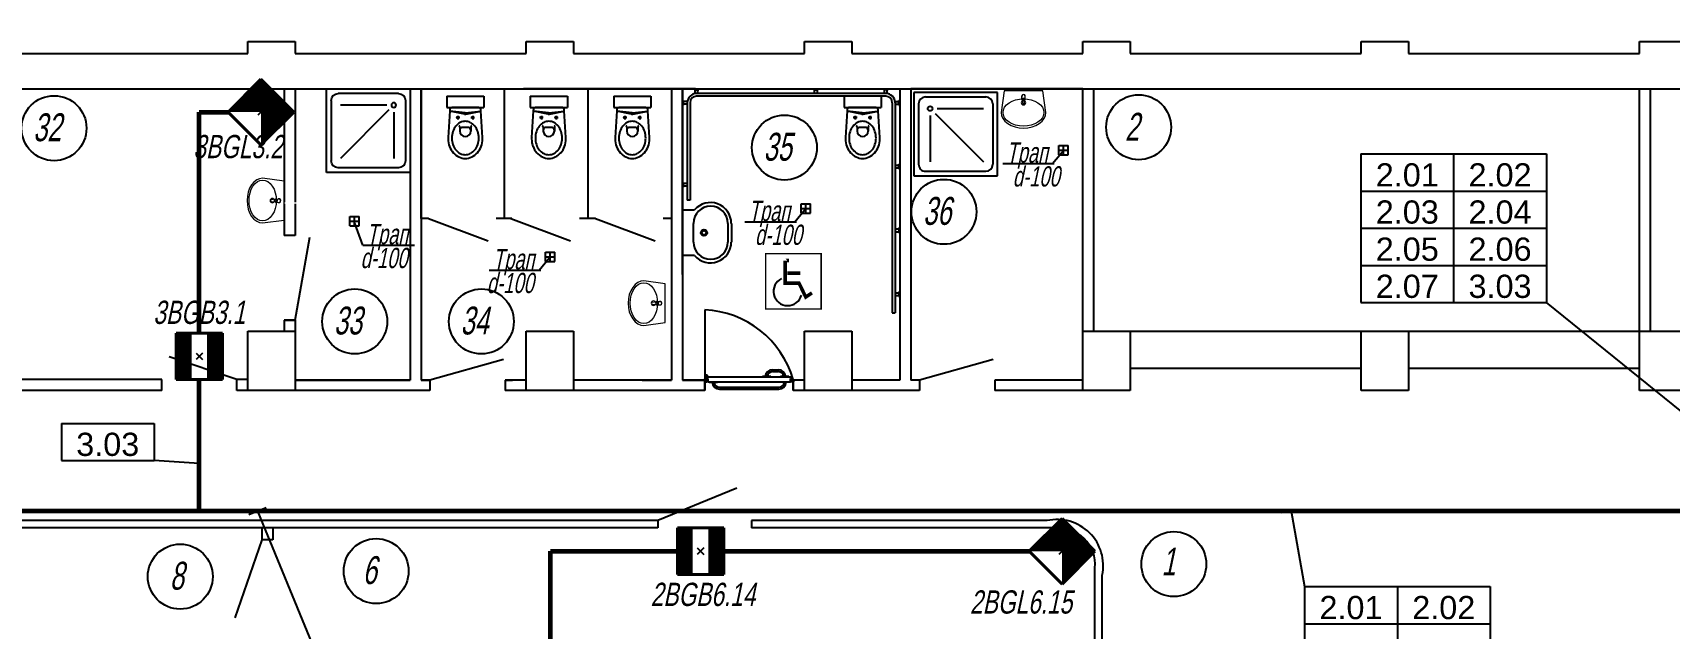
# Model space of a CAD drawing. Extents: x 0 to 1720, y -2086 to 3873.
# Drawn here: x 251.6 to 428.1, y -1070.3 to -1006.2 of the extents above; entities that cross this region are included whole.
import ezdxf
from ezdxf.enums import TextEntityAlignment as Align

# ---------------------------------------------------------------- set-up
doc = ezdxf.new("R2010")
doc.units = 0
for name, color, linetype in [('CONTORXXNP----00', 255, 'Continuous'), ('EL_DEVICE_NAME', 7, 'Continuous'), ('PLAN', 2, 'Continuous'), ('SYS_PIN', 7, 'Continuous')]:
    doc.layers.add(name, color=color, linetype=linetype)
doc.layers.add('EL_DEVICE', color=1, linetype='Continuous', lineweight=40)
doc.layers.add('EL_KABLE', color=9, linetype='Continuous', lineweight=60)
doc.styles.add('R2_5', font='arial.ttf', dxfattribs={"width": 0.65, "oblique": 12, "height": 2.5})
doc.styles.get("Standard").update_dxf_attribs({"font": 'arial.ttf'})

# ---------------------------------------------------------------- blocks, each defined once
blk = doc.blocks.new('PL_SHOWER_TRAY')
for p, q in [((0.45, 0.9), (-0.45, 0.9)), ((-0.45, 0.9), (-0.45, 0)), ((0.45, 0), (0.45, 0.9)), ((-0.4, 0.125), (-0.4, 0.775)), ((-0.325, 0.85), (0.325, 0.85)), ((-0.275, 0.25), (-0.275, 0.75)), ((-0.222, 0.228), (0.3, 0.75)), ((0.4, 0.125), (0.4, 0.775)), ((-0.45, 0), (0.45, 0)), ((-0.325, 0.05), (0.325, 0.05)), ((-0.2, 0.175), (0.3, 0.175))]:
    blk.add_line(p, q)
blk.add_circle((-0.275, 0.175), 0.025)
for centre, start, end in [((-0.325, 0.775), 90, 180), ((0.325, 0.775), 360, 90), ((-0.325, 0.125), 180, 270), ((0.325, 0.125), 270, 360)]:
    blk.add_arc(centre, 0.075, start, end)
blk = doc.blocks.new('раковина')
at = {"lineweight": 0}
for p, q in [((471040, 84579), (471009, 84347)), ((471459, 84579), (471040, 84579)), ((471040, 84578), (471040, 84578)), ((471231, 84521), (471231, 84525)), ((471233, 84489), (471231, 84521)), ((471267, 84489), (471269, 84521)), ((471269, 84521), (471269, 84525)), ((471489, 84347), (471459, 84579)), ((471459, 84578), (471459, 84578)), ((471009, 84347), (471014, 84314)), ((471029, 84347), (471034, 84376)), ((471034, 84318), (471029, 84347)), ((471034, 84376), (471046, 84404)), ((471046, 84404), (471067, 84429)), ((471067, 84429), (471094, 84451)), ((471094, 84451), (471127, 84470)), ((471127, 84470), (471165, 84483)), ((471165, 84483), (471207, 84492)), ((471207, 84492), (471250, 84495)), ((471236, 84481), (471241, 84439)), ((471239, 84502), (471261, 84502)), ((471239, 84502), (471261, 84502)), ((471239, 84490), (471239, 84502)), ((471250, 84495), (471293, 84492)), ((471259, 84439), (471264, 84481)), ((471261, 84502), (471261, 84490)), ((471293, 84492), (471334, 84483)), ((471334, 84483), (471372, 84470)), ((471372, 84470), (471405, 84451)), ((471405, 84451), (471433, 84429)), ((471433, 84429), (471453, 84404)), ((471453, 84404), (471466, 84376)), ((471466, 84376), (471469, 84347)), ((471469, 84347), (471466, 84318)), ((471485, 84314), (471489, 84347)), ((471014, 84314), (471028, 84283)), ((471028, 84283), (471050, 84253)), ((471046, 84291), (471034, 84318)), ((471067, 84265), (471046, 84291)), ((471050, 84253), (471080, 84228)), ((471094, 84243), (471067, 84265)), ((471080, 84228), (471116, 84207)), ((471127, 84225), (471094, 84243)), ((471116, 84207), (471158, 84191)), ((471165, 84211), (471127, 84225)), ((471158, 84191), (471203, 84182)), ((471207, 84203), (471165, 84211)), ((471203, 84182), (471250, 84179)), ((471250, 84200), (471207, 84203)), ((471293, 84203), (471250, 84200)), ((471250, 84179), (471297, 84182)), ((471334, 84211), (471293, 84203)), ((471297, 84182), (471342, 84191)), ((471372, 84225), (471334, 84211)), ((471342, 84191), (471383, 84207)), ((471405, 84243), (471372, 84225)), ((471383, 84207), (471420, 84228)), ((471433, 84265), (471405, 84243)), ((471420, 84228), (471449, 84253)), ((471453, 84291), (471433, 84265)), ((471449, 84253), (471472, 84283)), ((471466, 84318), (471453, 84291)), ((471472, 84283), (471485, 84314))]:
    blk.add_line(p, q, dxfattribs=at)
for centre, radius, start, end in [((471250, 84522), 20, 339.2856, 200.7144), ((471250, 84522), 19.2, 7.8374, 171.8967), ((471250, 84452), 24, 0, 180), ((471250, 84452), 24, 180, 0), ((471250, 84491), 16.9, 185.1696, 354.8304), ((471250, 84490), 16.9, 185.1696, 354.8304), ((471250, 84490), 10.9, 180, 0), ((471250, 84440), 8.95, 187.1389, 352.8611)]:
    blk.add_arc(centre, radius, start, end, dxfattribs=at)
blk = doc.blocks.new('SIMG011S')
for points, const_width in [([(0.299, -0.298), (0.299, 0.298), (-0.299, 0.298), (-0.299, -0.298)], 0.015), ([(-0.087, 0.225), (-0.047, 0.225)], 0.04)]:
    blk.add_lwpolyline(points, close=True, dxfattribs=dict(const_width=const_width))
at = {"const_width": 0.0375}
for points in [[(-0.089, 0.221), (-0.089, -0.021), (0.061, -0.021), (0.133, -0.17), (0.2, -0.125)], [(-0.067, 0.087), (0.074, 0.087)]]:
    blk.add_lwpolyline(points, dxfattribs=at)
blk.add_arc((-0.061, -0.109), 0.153, 116.1997, 345.0088)
at = {"layer": 'CONTORXXNP----00', "const_width": 0.015}
blk.add_lwpolyline([(0.299, -0.298), (0.299, 0.298), (-0.299, 0.298), (-0.299, -0.298)], close=True, dxfattribs=at)
blk = doc.blocks.new('OS_DAT_BGL')
at = {"layer": 'EL_DEVICE'}
for p, q in [((-2.5, 2.5), (2.5, 2.5)), ((-2.5, -2.5), (-2.5, 2.5)), ((2.5, 2.5), (2.5, -2.5)), ((2.5, -2.5), (-2.5, -2.5))]:
    blk.add_line(p, q, dxfattribs=at)
for points in [[(-2.5, 2.5, 0, 7.07, 0), (0, 0, 7.07, 7.07, 0)], [(2.5, 2.5, 0, 7.07, 0), (0, 0, 7.07, 7.07, 0)]]:
    blk.add_lwpolyline(points, format="xyseb", dxfattribs=at)
blk = doc.blocks.new('CONNECTOR_SQUARE')
at = {"layer": 'SYS_PIN'}
for p, q in [((-0.35, 0.35), (0.35, -0.35)), ((0.35, 0.35), (-0.35, -0.35))]:
    blk.add_line(p, q, dxfattribs=at)
blk = doc.blocks.new('OS_DAT_BGB')
at = {"layer": 'EL_DEVICE'}
for p, q in [((-2.5, 2.5), (2.5, 2.5)), ((-2.5, -2.5), (-2.5, 2.5)), ((2.5, 2.5), (2.5, -2.5)), ((2.5, -2.5), (-2.5, -2.5))]:
    blk.add_line(p, q, dxfattribs=at)
at = {"layer": 'EL_DEVICE', "const_width": 1.67}
for points in [[(-1.67, 2.5), (-1.67, -2.5)], [(1.67, 2.5), (1.67, -2.5)]]:
    blk.add_lwpolyline(points, dxfattribs=at)

msp = doc.modelspace()

# ---------------------------------------------------------------- linework, layer by layer
for p, q in [((394.83, -1019.25), (414.83, -1019.25)), ((394.83, -1019.25), (394.83, -1035.25)), ((404.83, -1019.25), (404.83, -1035.25)), ((414.83, -1019.25), (414.83, -1035.25)), ((394.83, -1023.25), (414.83, -1023.25)), ((394.83, -1027.25), (414.83, -1027.25)), ((394.83, -1031.25), (414.83, -1031.25)), ((394.83, -1035.25), (414.83, -1035.25)), ((442.67, -1057.73), (414.83, -1035.25)), ((254.73, -1048.27), (264.73, -1048.27)), ((254.73, -1048.27), (254.73, -1052.27)), ((264.73, -1048.27), (264.73, -1052.27)), ((254.73, -1052.27), (264.73, -1052.27)), ((269.6, -1052.59), (264.73, -1052.27)), ((269.53, -1053.59), (269.67, -1051.6)), ((276.8, -1057.35), (274.95, -1058.11)), ((275.87, -1057.73), (282.03, -1072.65)), ((388.29, -1057.56), (386.32, -1057.91)), ((387.3, -1057.73), (388.76, -1065.85)), ((388.76, -1065.85), (408.76, -1065.85)), ((388.76, -1065.85), (388.76, -1081.85)), ((398.76, -1065.85), (398.76, -1081.85)), ((408.76, -1065.85), (408.76, -1081.85)), ((388.76, -1069.85), (408.76, -1069.85))]:
    msp.add_line(p, q)
at = {"layer": 'EL_KABLE'}
for p, q in [((269.6, -1038.55), (269.6, -1014.73)), ((269.6, -1014.73), (272.71, -1014.73)), ((269.6, -1057.73), (269.6, -1043.55)), ((1183.2, -1057.73), (41.9, -1057.73)), ((1183.2, -1057.73), (69.9, -1057.73)), ((1183.2, -1057.73), (81.4, -1057.73)), ((1183.2, -1057.73), (101.73, -1057.73)), ((1183.2, -1057.73), (160.37, -1057.73)), ((1183.2, -1057.73), (206.74, -1057.73)), ((1183.2, -1057.73), (269.6, -1057.73)), ((307.45, -1077.63), (307.45, -1062.03)), ((307.45, -1062.03), (321.14, -1062.03)), ((326.14, -1062.03), (359.08, -1062.03))]:
    msp.add_line(p, q, dxfattribs=at)
at = {"layer": 'PLAN'}
for p, q in [((274.85, -1007.13), (279.95, -1007.13)), ((274.85, -1008.43), (274.85, -1007.13)), ((279.95, -1007.13), (279.95, -1008.43)), ((304.85, -1007.13), (309.95, -1007.13)), ((304.85, -1008.43), (304.85, -1007.13)), ((309.95, -1007.13), (309.95, -1008.43)), ((334.85, -1007.13), (339.95, -1007.13)), ((334.85, -1008.43), (334.85, -1007.13)), ((339.95, -1007.13), (339.95, -1008.43)), ((364.85, -1007.13), (369.95, -1007.13)), ((364.85, -1008.43), (364.85, -1007.13)), ((369.95, -1007.13), (369.95, -1008.43)), ((394.85, -1007.13), (399.95, -1007.13)), ((394.85, -1008.43), (394.85, -1007.13)), ((399.95, -1007.13), (399.95, -1008.43)), ((424.85, -1007.13), (429.95, -1007.13)), ((424.85, -1008.43), (424.85, -1007.13)), ((249.95, -1008.43), (274.85, -1008.43)), ((279.95, -1008.43), (304.85, -1008.43)), ((309.95, -1008.43), (334.85, -1008.43)), ((339.95, -1008.43), (364.85, -1008.43)), ((369.95, -1008.43), (394.85, -1008.43)), ((399.95, -1008.43), (424.85, -1008.43)), ((249.95, -1012.23), (549.4, -1012.23)), ((268.76, -1012.23), (278.76, -1012.23)), ((278.75, -1012.23), (278.75, -1024.45)), ((279.95, -1012.23), (303.35, -1012.23)), ((279.95, -1012.23), (285.49, -1012.23)), ((279.95, -1012.23), (279.95, -1024.45)), ((282.32, -1012.23), (292.32, -1012.23)), ((291.6, -1012.23), (303.35, -1012.23)), ((292.32, -1012.23), (292.32, -1036.43)), ((292.32, -1012.23), (292.32, -1043.6)), ((292.32, -1012.23), (292.32, -1037.53)), ((293.51, -1012.23), (293.51, -1043.6)), ((293.51, -1026.21), (293.51, -1012.23)), ((293.52, -1012.23), (293.52, -1037.53)), ((302.51, -1012.23), (320.51, -1012.23)), ((302.51, -1026.21), (302.51, -1012.23)), ((323.09, -1012.23), (304.54, -1012.23)), ((311.51, -1026.21), (311.51, -1012.23)), ((320.51, -1012.23), (320.51, -1043.6)), ((321.71, -1012.23), (345.11, -1012.23)), ((321.71, -1012.23), (327.24, -1012.23)), ((321.71, -1032.23), (321.71, -1012.23)), ((321.71, -1012.23), (321.71, -1043.6)), ((322.96, -1012.33), (322.96, -1012.23)), ((322.96, -1012.33), (323.46, -1012.33)), ((323.06, -1012.73), (323.06, -1012.33)), ((323.36, -1012.73), (323.36, -1012.33)), ((323.46, -1012.33), (323.46, -1012.23)), ((333.36, -1012.23), (345.11, -1012.23)), ((335.83, -1012.33), (335.83, -1012.23)), ((335.83, -1012.33), (336.33, -1012.33)), ((335.93, -1012.73), (335.93, -1012.33)), ((336.23, -1012.73), (336.23, -1012.33)), ((336.33, -1012.33), (336.33, -1012.23)), ((343.36, -1012.33), (343.36, -1012.23)), ((343.86, -1012.33), (343.36, -1012.33)), ((343.46, -1012.73), (343.46, -1012.33)), ((343.76, -1012.73), (343.76, -1012.33)), ((343.86, -1012.33), (343.86, -1012.23)), ((345.11, -1012.23), (345.11, -1043.6)), ((345.11, -1012.23), (345.11, -1022.23)), ((346.3, -1012.23), (346.3, -1043.6)), ((346.3, -1012.23), (346.3, -1023.68)), ((364.85, -1012.23), (346.3, -1012.23)), ((346.3, -1012.23), (346.3, -1043.6)), ((364.85, -1038.33), (364.85, -1012.23)), ((366.05, -1038.33), (366.05, -1012.23)), ((424.85, -1038.33), (424.85, -1012.23)), ((426.05, -1038.33), (426.05, -1012.23)), ((296.28, -1013.03), (296.28, -1014.23)), ((296.28, -1013.03), (296.28, -1014.23)), ((296.28, -1013.03), (300.28, -1013.03)), ((296.28, -1014.23), (300.28, -1014.23)), ((296.28, -1014.23), (300.28, -1014.23)), ((296.62, -1014.42), (296.61, -1014.61)), ((299.74, -1014.23), (296.82, -1014.23)), ((299.95, -1014.61), (299.94, -1014.42)), ((300.28, -1013.03), (300.28, -1014.23)), ((300.28, -1013.03), (300.28, -1014.23)), ((305.28, -1013.03), (305.28, -1014.23)), ((305.28, -1013.03), (305.28, -1014.23)), ((305.28, -1013.03), (309.28, -1013.03)), ((305.28, -1014.23), (309.28, -1014.23)), ((305.28, -1014.23), (309.28, -1014.23)), ((305.62, -1014.42), (305.61, -1014.61)), ((308.74, -1014.23), (305.82, -1014.23)), ((308.95, -1014.61), (308.94, -1014.42)), ((309.28, -1013.03), (309.28, -1014.23)), ((309.28, -1013.03), (309.28, -1014.23)), ((314.28, -1013.03), (314.28, -1014.23)), ((314.28, -1013.03), (314.28, -1014.23)), ((314.28, -1013.03), (318.28, -1013.03)), ((314.28, -1014.23), (318.28, -1014.23)), ((314.28, -1014.23), (318.28, -1014.23)), ((314.62, -1014.42), (314.61, -1014.61)), ((317.74, -1014.23), (314.82, -1014.23)), ((317.95, -1014.61), (317.94, -1014.42)), ((318.28, -1013.03), (318.28, -1014.23)), ((318.28, -1013.03), (318.28, -1014.23)), ((321.81, -1013.48), (321.71, -1013.48)), ((321.81, -1013.98), (321.71, -1013.98)), ((321.81, -1013.98), (321.81, -1013.48)), ((322.22, -1013.58), (321.81, -1013.58)), ((322.21, -1013.88), (321.81, -1013.88)), ((322.21, -1013.73), (322.21, -1024.23)), ((322.51, -1013.73), (322.51, -1024.23)), ((327.24, -1012.73), (323.21, -1012.73)), ((327.24, -1013.03), (323.21, -1013.03)), ((343.61, -1012.73), (327.24, -1012.73)), ((343.61, -1013.03), (327.24, -1013.03)), ((339.11, -1013.03), (339.11, -1014.23)), ((339.11, -1013.03), (339.11, -1014.23)), ((339.11, -1014.23), (343.11, -1014.23)), ((339.11, -1014.23), (343.11, -1014.23)), ((339.44, -1014.42), (339.43, -1014.61)), ((342.57, -1014.23), (339.64, -1014.23)), ((342.78, -1014.61), (342.77, -1014.42)), ((343.1, -1013.03), (343.1, -1014.23)), ((343.11, -1013.03), (343.11, -1014.23)), ((344.31, -1013.73), (344.31, -1022.25)), ((344.59, -1013.58), (345.01, -1013.58)), ((344.61, -1013.73), (344.61, -1022.25)), ((344.61, -1013.88), (345.01, -1013.88)), ((345.01, -1013.48), (345.11, -1013.48)), ((345.01, -1013.98), (345.01, -1013.48)), ((345.01, -1013.98), (345.11, -1013.98)), ((296.61, -1014.61), (296.43, -1017.49)), ((298.21, -1014.96), (296.62, -1014.63)), ((298.26, -1014.83), (296.62, -1014.63)), ((297.68, -1015.33), (297.28, -1015.33)), ((297.48, -1015.13), (297.48, -1015.53)), ((298.3, -1014.83), (299.94, -1014.63)), ((298.35, -1014.96), (299.95, -1014.63)), ((298.88, -1015.33), (299.28, -1015.33)), ((299.08, -1015.13), (299.08, -1015.53)), ((300.13, -1017.49), (299.95, -1014.61)), ((305.61, -1014.61), (305.43, -1017.49)), ((307.21, -1014.96), (305.62, -1014.63)), ((307.26, -1014.83), (305.62, -1014.63)), ((306.68, -1015.33), (306.28, -1015.33)), ((306.48, -1015.13), (306.48, -1015.53)), ((307.3, -1014.83), (308.94, -1014.63)), ((307.35, -1014.96), (308.95, -1014.63)), ((307.88, -1015.33), (308.28, -1015.33)), ((308.08, -1015.13), (308.08, -1015.53)), ((309.13, -1017.49), (308.95, -1014.61)), ((314.61, -1014.61), (314.43, -1017.49)), ((316.21, -1014.96), (314.62, -1014.63)), ((316.26, -1014.83), (314.62, -1014.63)), ((315.68, -1015.33), (315.28, -1015.33)), ((315.48, -1015.13), (315.48, -1015.53)), ((316.3, -1014.83), (317.94, -1014.63)), ((316.35, -1014.96), (317.95, -1014.63)), ((316.88, -1015.33), (317.28, -1015.33)), ((317.08, -1015.13), (317.08, -1015.53)), ((318.13, -1017.49), (317.95, -1014.61)), ((339.43, -1014.61), (339.26, -1017.49)), ((341.04, -1014.96), (339.45, -1014.63)), ((341.08, -1014.83), (339.45, -1014.63)), ((340.51, -1015.33), (340.11, -1015.33)), ((340.31, -1015.13), (340.31, -1015.53)), ((341.13, -1014.83), (342.76, -1014.63)), ((341.18, -1014.96), (342.78, -1014.63)), ((341.71, -1015.33), (342.11, -1015.33)), ((341.91, -1015.13), (341.91, -1015.53)), ((342.95, -1017.49), (342.78, -1014.61)), ((297.68, -1016.33), (297.68, -1016.68)), ((297.68, -1016.68), (297.68, -1016.78)), ((298.58, -1016.38), (297.98, -1016.38)), ((298.88, -1016.33), (298.88, -1016.68)), ((298.88, -1016.68), (298.88, -1016.78)), ((306.68, -1016.33), (306.68, -1016.68)), ((306.68, -1016.68), (306.68, -1016.78)), ((307.58, -1016.38), (306.98, -1016.38)), ((307.88, -1016.33), (307.88, -1016.68)), ((307.88, -1016.68), (307.88, -1016.78)), ((315.68, -1016.33), (315.68, -1016.68)), ((315.68, -1016.68), (315.68, -1016.78)), ((316.58, -1016.38), (315.98, -1016.38)), ((316.88, -1016.33), (316.88, -1016.68)), ((316.88, -1016.68), (316.88, -1016.78)), ((340.51, -1016.33), (340.51, -1016.68)), ((340.51, -1016.68), (340.51, -1016.78)), ((341.41, -1016.38), (340.81, -1016.38)), ((341.71, -1016.33), (341.71, -1016.68)), ((341.71, -1016.68), (341.71, -1016.78)), ((361.58, -1020.28), (362.76, -1018.87)), ((362.28, -1019.34), (362.28, -1018.34)), ((362.28, -1018.34), (363.28, -1018.34)), ((362.28, -1018.84), (363.28, -1018.84)), ((362.28, -1019.34), (363.28, -1019.34)), ((362.78, -1019.34), (362.78, -1018.34)), ((363.28, -1019.34), (363.28, -1018.34)), ((344.31, -1020.6), (344.31, -1036.35)), ((344.59, -1020.45), (345.01, -1020.45)), ((344.61, -1020.45), (345.01, -1020.45)), ((344.61, -1020.6), (344.61, -1036.35)), ((344.61, -1020.75), (345.01, -1020.75)), ((344.61, -1020.75), (345.01, -1020.75)), ((345.01, -1020.35), (345.11, -1020.35)), ((345.01, -1020.35), (345.01, -1020.85)), ((345.01, -1020.35), (345.11, -1020.35)), ((345.01, -1020.85), (345.01, -1020.35)), ((345.01, -1020.85), (345.11, -1020.85)), ((345.01, -1020.85), (345.11, -1020.85)), ((356.21, -1020.28), (361.76, -1020.28)), ((321.81, -1022.33), (321.71, -1022.33)), ((321.81, -1022.83), (321.71, -1022.83)), ((321.81, -1022.83), (321.81, -1022.33)), ((322.21, -1022.43), (321.81, -1022.43)), ((322.21, -1022.73), (321.81, -1022.73)), ((278.75, -1024.63), (278.75, -1028.03)), ((279.95, -1024.63), (279.95, -1028.03)), ((322.51, -1024.23), (322.21, -1024.23)), ((334.5, -1025.63), (334.5, -1024.63)), ((334.5, -1024.63), (335.5, -1024.63)), ((335, -1025.63), (335, -1024.63)), ((335.5, -1025.63), (335.5, -1024.63)), ((285.82, -1026.98), (285.82, -1025.98)), ((285.82, -1025.98), (286.82, -1025.98)), ((285.82, -1026.48), (286.82, -1026.48)), ((287.24, -1029.07), (286.29, -1026.51)), ((286.32, -1026.98), (286.32, -1025.98)), ((286.82, -1026.98), (286.82, -1025.98)), ((294.3, -1026.21), (293.51, -1026.21)), ((294.3, -1026.21), (300.73, -1028.61)), ((302.5, -1026.21), (301.6, -1026.21)), ((303.3, -1026.21), (301.7, -1026.21)), ((303.2, -1026.21), (309.63, -1028.61)), ((311.5, -1026.21), (310.6, -1026.21)), ((312.3, -1026.21), (310.7, -1026.21)), ((312.3, -1026.21), (318.73, -1028.61)), ((320.5, -1026.21), (319.6, -1026.21)), ((321.71, -1030.18), (321.71, -1025.28)), ((321.71, -1025.28), (323, -1025.28)), ((322.89, -1028.74), (322.89, -1026.72)), ((326.58, -1026.72), (326.58, -1028.74)), ((326.96, -1026.73), (326.96, -1028.73)), ((328.43, -1026.56), (333.98, -1026.56)), ((333.8, -1026.56), (334.97, -1025.16)), ((334.5, -1025.13), (335.5, -1025.13)), ((334.5, -1025.63), (335.5, -1025.63)), ((279.95, -1028.03), (278.75, -1028.03)), ((279.95, -1037.13), (281.53, -1028.22)), ((285.82, -1026.98), (286.82, -1026.98)), ((344.61, -1027.32), (345.01, -1027.32)), ((344.61, -1027.62), (345.01, -1027.62)), ((345.01, -1027.22), (345.11, -1027.22)), ((345.01, -1027.22), (345.01, -1027.72)), ((345.01, -1027.72), (345.11, -1027.72)), ((287.24, -1029.07), (292.79, -1029.07)), ((306.93, -1030.82), (306.93, -1029.82)), ((306.93, -1029.82), (307.93, -1029.82)), ((306.93, -1030.32), (307.93, -1030.32)), ((307.43, -1030.82), (307.43, -1029.82)), ((307.93, -1030.82), (307.93, -1029.82)), ((323, -1030.18), (321.71, -1030.18)), ((300.86, -1031.76), (306.41, -1031.76)), ((306.23, -1031.76), (307.4, -1030.35)), ((306.93, -1030.82), (307.93, -1030.82)), ((344.61, -1034.19), (345.01, -1034.19)), ((344.61, -1034.49), (345.01, -1034.49)), ((345.01, -1034.09), (345.11, -1034.09)), ((345.01, -1034.09), (345.01, -1034.59)), ((345.01, -1034.59), (345.11, -1034.59)), ((278.75, -1037.13), (279.95, -1037.13)), ((278.75, -1037.13), (278.75, -1038.33)), ((279.95, -1037.13), (278.75, -1037.13)), ((279.95, -1037.13), (279.95, -1038.33)), ((324.09, -1036.02), (324.1, -1043.48)), ((344.31, -1036.35), (344.61, -1036.35)), ((274.85, -1044.73), (274.85, -1038.33)), ((274.85, -1038.33), (279.95, -1038.33)), ((279.95, -1038.33), (279.95, -1044.73)), ((304.85, -1044.73), (304.85, -1038.33)), ((304.85, -1038.33), (309.95, -1038.33)), ((309.95, -1038.33), (309.95, -1044.73)), ((334.85, -1044.73), (334.85, -1038.33)), ((334.85, -1038.33), (339.95, -1038.33)), ((339.95, -1038.33), (339.95, -1044.73)), ((339.95, -1038.33), (339.95, -1039.46)), ((364.85, -1044.73), (364.85, -1038.33)), ((364.85, -1038.33), (369.95, -1038.33)), ((366.05, -1038.33), (424.85, -1038.33)), ((369.95, -1038.33), (369.95, -1044.73)), ((394.85, -1044.73), (394.85, -1038.33)), ((394.85, -1038.33), (399.95, -1038.33)), ((399.95, -1038.33), (399.95, -1044.73)), ((424.85, -1044.73), (424.85, -1038.33)), ((424.85, -1038.33), (429.95, -1038.33)), ((273.65, -1043.55), (266.36, -1041.1)), ((302.38, -1041.4), (294.47, -1043.6)), ((331.41, -1042.49), (332.02, -1042.49)), ((331.41, -1042.69), (332.02, -1042.69)), ((355.17, -1041.4), (347.26, -1043.6)), ((369.95, -1042.33), (394.85, -1042.33)), ((399.95, -1042.33), (424.85, -1042.33)), ((265.55, -1043.55), (249.95, -1043.55)), ((265.55, -1044.73), (265.55, -1043.55)), ((274.85, -1043.55), (273.65, -1043.55)), ((273.65, -1044.73), (273.65, -1043.55)), ((292.32, -1043.6), (279.95, -1043.6)), ((279.95, -1043.6), (292.32, -1043.6)), ((294.47, -1043.6), (293.51, -1043.6)), ((293.51, -1043.6), (294.47, -1043.6)), ((294.47, -1043.6), (294.47, -1044.73)), ((304.85, -1043.6), (302.57, -1043.6)), ((302.57, -1043.6), (303.35, -1043.6)), ((302.57, -1043.6), (302.57, -1044.73)), ((320.51, -1043.6), (309.95, -1043.6)), ((317.34, -1043.6), (320.51, -1043.6)), ((320.51, -1043.6), (317.69, -1043.6)), ((324.1, -1043.6), (321.71, -1043.6)), ((321.71, -1043.6), (324.1, -1043.6)), ((324.1, -1044.68), (324.1, -1043.48)), ((324.1, -1044.68), (324.1, -1043.48)), ((324.1, -1043.53), (324.1, -1043.78)), ((324.1, -1043.53), (324.1, -1043.78)), ((324.32, -1043.53), (324.1, -1043.53)), ((324.1, -1043.53), (324.1, -1044.66)), ((324.1, -1043.53), (324.1, -1044.66)), ((324.1, -1043.6), (324.1, -1044.73)), ((324.1, -1044.73), (324.1, -1043.61)), ((324.1, -1043.72), (324.32, -1043.72)), ((324.1, -1043.78), (324.37, -1043.78)), ((324.25, -1043.47), (324.25, -1043.28)), ((324.37, -1043.47), (324.25, -1043.47)), ((333.45, -1043.28), (324.29, -1043.28)), ((324.29, -1043.28), (324.29, -1043.43)), ((324.29, -1043.43), (324.41, -1043.43)), ((324.32, -1043.72), (324.32, -1043.53)), ((324.37, -1043.78), (324.37, -1043.47)), ((324.41, -1043.43), (324.41, -1043.78)), ((324.41, -1043.78), (333.33, -1043.78)), ((324.58, -1043.83), (324.58, -1043.78)), ((324.58, -1043.83), (325.48, -1043.83)), ((325.48, -1043.83), (325.48, -1043.78)), ((325.68, -1044.38), (332.07, -1044.38)), ((330.31, -1043.28), (330.31, -1043.23)), ((331.21, -1043.23), (330.31, -1043.23)), ((331.21, -1043.28), (331.21, -1043.23)), ((333.17, -1043.23), (332.27, -1043.23)), ((332.27, -1043.28), (332.27, -1043.23)), ((332.27, -1043.83), (332.27, -1043.78)), ((333.17, -1043.83), (332.27, -1043.83)), ((333.17, -1043.28), (333.17, -1043.23)), ((333.17, -1043.83), (333.17, -1043.78)), ((333.33, -1043.78), (333.33, -1043.43)), ((333.33, -1043.43), (333.45, -1043.43)), ((333.37, -1043.78), (333.37, -1043.47)), ((333.37, -1043.47), (333.49, -1043.47)), ((333.65, -1043.78), (333.37, -1043.78)), ((333.42, -1043.72), (333.42, -1043.53)), ((333.42, -1043.53), (333.65, -1043.53)), ((333.65, -1043.72), (333.42, -1043.72)), ((333.45, -1043.43), (333.45, -1043.28)), ((333.49, -1043.47), (333.49, -1043.28)), ((333.64, -1043.53), (333.64, -1044.73)), ((333.64, -1044.68), (333.64, -1043.55)), ((334.85, -1043.6), (333.64, -1043.6)), ((333.64, -1044.73), (333.64, -1043.6)), ((333.64, -1043.6), (333.64, -1044.73)), ((333.65, -1043.53), (333.65, -1043.78)), ((345.11, -1043.6), (339.95, -1043.6)), ((347.26, -1043.6), (346.3, -1043.6)), ((347.26, -1043.6), (347.26, -1044.73)), ((364.85, -1043.6), (355.36, -1043.6)), ((355.36, -1043.6), (355.36, -1044.73)), ((265.55, -1044.73), (249.95, -1044.73)), ((274.85, -1044.73), (273.65, -1044.73)), ((286.71, -1044.73), (274.85, -1044.73)), ((294.47, -1044.73), (286.71, -1044.73)), ((304.85, -1044.73), (302.57, -1044.73)), ((309.95, -1044.73), (304.85, -1044.73)), ((324.1, -1044.73), (309.95, -1044.73)), ((325.68, -1044.58), (332.07, -1044.58)), ((339.95, -1044.73), (333.64, -1044.73)), ((347.26, -1044.73), (339.95, -1044.73)), ((364.85, -1044.73), (355.36, -1044.73)), ((369.95, -1044.73), (364.85, -1044.73)), ((399.95, -1044.73), (394.85, -1044.73)), ((429.95, -1044.73), (424.85, -1044.73)), ((327.56, -1055.23), (319.04, -1058.73)), ((319.04, -1058.73), (246.15, -1058.73)), ((319.04, -1059.53), (249.95, -1059.53)), ((276.34, -1059.6), (276.34, -1060.8)), ((277.54, -1059.6), (277.54, -1060.8)), ((319.04, -1058.73), (319.04, -1059.53)), ((351.25, -1058.73), (329.14, -1058.73)), ((329.14, -1058.73), (329.14, -1059.53)), ((351.25, -1059.53), (329.14, -1059.53)), ((361, -1058.73), (351.25, -1058.73)), ((361.8, -1059.53), (351.25, -1059.53)), ((276.34, -1060.8), (273.44, -1069.21)), ((277.54, -1060.8), (276.34, -1060.8)), ((366.15, -1100.73), (366.15, -1063.83)), ((366.95, -1084.23), (366.95, -1064.62))]:
    msp.add_line(p, q, dxfattribs=at)
for centre, radius in [((253.94, -1016.47), 3.5), ((370.87, -1016.37), 3.5), ((297.48, -1015.33), 0.1), ((299.08, -1015.33), 0.1), ((306.48, -1015.33), 0.1), ((308.08, -1015.33), 0.1), ((315.48, -1015.33), 0.1), ((317.08, -1015.33), 0.1), ((332.68, -1018.56), 3.5), ((340.31, -1015.33), 0.1), ((341.91, -1015.33), 0.1), ((349.88, -1025.48), 3.5), ((324.01, -1027.73), 0.33), ((324.01, -1027.73), 0.23), ((286.36, -1037.29), 3.5), ((300.01, -1037.29), 3.5), ((324.27, -1043.15), 0.1), ((324.27, -1043.15), 0.05), ((374.66, -1063.42), 3.5), ((267.55, -1064.77), 3.5), ((288.67, -1064.17), 3.5)]:
    msp.add_circle(centre, radius, dxfattribs=at)
for centre, radius, start, end in [((296.82, -1014.43), 0.2, 90, 176.5615), ((299.74, -1014.43), 0.2, 3.4385, 90), ((305.82, -1014.43), 0.2, 90, 176.5615), ((308.74, -1014.43), 0.2, 3.4385, 90), ((314.82, -1014.43), 0.2, 90, 176.5615), ((317.74, -1014.43), 0.2, 3.4385, 90), ((323.21, -1013.73), 1, 90, 180), ((323.21, -1013.73), 0.7, 90, 180), ((339.64, -1014.43), 0.2, 90, 176.5615), ((342.57, -1014.43), 0.2, 3.4385, 90), ((343.61, -1013.73), 1, 0, 90), ((343.61, -1013.73), 0.7, 0, 90), ((296.63, -1014.61), 0.0186, 176.5615, 258.1909), ((298.43, -1017.21), 1.52, 117.2121, 141.1466), ((297.58, -1016.33), 0.1, 0, 90), ((298.28, -1016.91), 1.18, 90, 117.2121), ((298.28, -1014.63), 0.343, 258.1909, 281.8091), ((298.28, -1014.63), 0.199, 263.1871, 276.8129), ((298.28, -1016.91), 1.18, 62.7879, 90), ((298.13, -1017.21), 1.52, 38.8534, 62.7879), ((298.98, -1016.33), 0.1, 90, 180), ((299.93, -1014.61), 0.0186, 281.8091, 3.4385), ((305.63, -1014.61), 0.0186, 176.5615, 258.1909), ((307.43, -1017.21), 1.52, 117.2121, 141.1466), ((306.58, -1016.33), 0.1, 0, 90), ((307.28, -1016.91), 1.18, 90, 117.2121), ((307.28, -1014.63), 0.343, 258.1909, 281.8091), ((307.28, -1014.63), 0.199, 263.1871, 276.8129), ((307.28, -1016.91), 1.18, 62.7879, 90), ((307.13, -1017.21), 1.52, 38.8534, 62.7879), ((307.98, -1016.33), 0.1, 90, 180), ((308.93, -1014.61), 0.0186, 281.8091, 3.4385), ((314.63, -1014.61), 0.0186, 176.5615, 258.1909), ((316.43, -1017.21), 1.52, 117.2121, 141.1466), ((315.58, -1016.33), 0.1, 0, 90), ((316.28, -1016.91), 1.18, 90, 117.2121), ((316.28, -1014.63), 0.343, 258.1909, 281.8091), ((316.28, -1014.63), 0.199, 263.1871, 276.8129), ((316.28, -1016.91), 1.18, 62.7879, 90), ((316.13, -1017.21), 1.52, 38.8534, 62.7879), ((316.98, -1016.33), 0.1, 90, 180), ((317.93, -1014.61), 0.0186, 281.8091, 3.4385), ((339.45, -1014.61), 0.0186, 176.5615, 258.1909), ((341.26, -1017.21), 1.52, 117.2121, 141.1466), ((340.41, -1016.33), 0.1, 0, 90), ((341.11, -1016.91), 1.18, 90, 117.2121), ((341.11, -1014.63), 0.343, 258.1909, 281.8091), ((341.11, -1014.63), 0.199, 263.1871, 276.8129), ((341.11, -1016.91), 1.18, 62.7879, 90), ((340.95, -1017.21), 1.52, 38.8534, 62.7879), ((341.81, -1016.33), 0.1, 90, 180), ((342.76, -1014.61), 0.0186, 281.8091, 3.4385), ((298.81, -1017.63), 2.38, 176.5615, 180), ((298.81, -1017.63), 2.38, 180, 200.0471), ((299.06, -1017.53), 2.23, 161.5476, 180), ((299.06, -1017.53), 2.23, 180, 198.4524), ((298.68, -1017.4), 1.83, 141.1466, 161.5476), ((297.98, -1016.68), 0.3, 90, 180), ((298.28, -1016.78), 0.6, 180, 0), ((298.58, -1016.68), 0.3, 0, 90), ((297.88, -1017.4), 1.83, 18.4524, 38.8534), ((297.5, -1017.53), 2.23, 0, 18.4524), ((297.5, -1017.53), 2.23, 341.5476, 360), ((297.75, -1017.63), 2.38, 339.9529, 360), ((297.75, -1017.63), 2.38, 360, 3.4385), ((307.81, -1017.63), 2.38, 176.5615, 180), ((307.81, -1017.63), 2.38, 180, 200.0471), ((308.06, -1017.53), 2.23, 161.5476, 180), ((308.06, -1017.53), 2.23, 180, 198.4524), ((307.68, -1017.4), 1.83, 141.1466, 161.5476), ((306.98, -1016.68), 0.3, 90, 180), ((307.28, -1016.78), 0.6, 180, 0), ((307.58, -1016.68), 0.3, 0, 90), ((306.88, -1017.4), 1.83, 18.4524, 38.8534), ((306.5, -1017.53), 2.23, 0, 18.4524), ((306.5, -1017.53), 2.23, 341.5476, 360), ((306.75, -1017.63), 2.38, 339.9529, 360), ((306.75, -1017.63), 2.38, 360, 3.4385), ((316.81, -1017.63), 2.38, 176.5615, 180), ((316.81, -1017.63), 2.38, 180, 200.0471), ((317.06, -1017.53), 2.23, 161.5476, 180), ((317.06, -1017.53), 2.23, 180, 198.4524), ((316.68, -1017.4), 1.83, 141.1466, 161.5476), ((315.98, -1016.68), 0.3, 90, 180), ((316.28, -1016.78), 0.6, 180, 0), ((316.58, -1016.68), 0.3, 0, 90), ((315.88, -1017.4), 1.83, 18.4524, 38.8534), ((315.5, -1017.53), 2.23, 0, 18.4524), ((315.5, -1017.53), 2.23, 341.5476, 360), ((315.75, -1017.63), 2.38, 339.9529, 360), ((315.75, -1017.63), 2.38, 360, 3.4385), ((341.63, -1017.63), 2.38, 176.5615, 180), ((341.63, -1017.63), 2.38, 180, 200.0471), ((341.88, -1017.53), 2.23, 161.5476, 180), ((341.88, -1017.53), 2.23, 180, 198.4524), ((341.5, -1017.4), 1.83, 141.1466, 161.5476), ((340.81, -1016.68), 0.3, 90, 180), ((341.11, -1016.78), 0.6, 180, 0), ((341.41, -1016.68), 0.3, 0, 90), ((340.71, -1017.4), 1.83, 18.4524, 38.8534), ((340.33, -1017.53), 2.23, 0, 18.4524), ((340.33, -1017.53), 2.23, 341.5476, 360), ((340.58, -1017.63), 2.38, 339.9529, 0), ((340.58, -1017.63), 2.38, 360, 3.4385), ((298.55, -1017.72), 2.1, 200.0471, 221.3785), ((298.68, -1017.66), 1.83, 198.4524, 218.8534), ((298.39, -1017.87), 1.88, 221.3785, 244.8176), ((298.43, -1017.85), 1.52, 218.8534, 242.7879), ((298.28, -1018.09), 1.64, 244.8176, 270), ((298.28, -1018.15), 1.18, 242.7879, 270), ((298.28, -1018.15), 1.18, 270, 297.2121), ((298.28, -1018.09), 1.64, 270, 295.1824), ((298.13, -1017.85), 1.52, 297.2121, 321.1466), ((298.17, -1017.87), 1.88, 295.1824, 318.6215), ((297.88, -1017.66), 1.83, 321.1466, 341.5476), ((298.01, -1017.72), 2.1, 318.6215, 339.9529), ((307.55, -1017.72), 2.1, 200.0471, 221.3785), ((307.68, -1017.66), 1.83, 198.4524, 218.8534), ((307.39, -1017.87), 1.88, 221.3785, 244.8176), ((307.43, -1017.85), 1.52, 218.8534, 242.7879), ((307.28, -1018.09), 1.64, 244.8176, 270), ((307.28, -1018.15), 1.18, 242.7879, 270), ((307.28, -1018.15), 1.18, 270, 297.2121), ((307.28, -1018.09), 1.64, 270, 295.1824), ((307.13, -1017.85), 1.52, 297.2121, 321.1466), ((307.17, -1017.87), 1.88, 295.1824, 318.6215), ((306.88, -1017.66), 1.83, 321.1466, 341.5476), ((307.01, -1017.72), 2.1, 318.6215, 339.9529), ((316.55, -1017.72), 2.1, 200.0471, 221.3785), ((316.68, -1017.66), 1.83, 198.4524, 218.8534), ((316.39, -1017.87), 1.88, 221.3785, 244.8176), ((316.43, -1017.85), 1.52, 218.8534, 242.7879), ((316.28, -1018.09), 1.64, 244.8176, 270), ((316.28, -1018.15), 1.18, 242.7879, 270), ((316.28, -1018.15), 1.18, 270, 297.2121), ((316.28, -1018.09), 1.64, 270, 295.1824), ((316.13, -1017.85), 1.52, 297.2121, 321.1466), ((316.17, -1017.87), 1.88, 295.1824, 318.6215), ((315.88, -1017.66), 1.83, 321.1466, 341.5476), ((316.01, -1017.72), 2.1, 318.6215, 339.9529), ((341.38, -1017.72), 2.1, 200.0471, 221.3785), ((341.5, -1017.66), 1.83, 198.4524, 218.8534), ((341.21, -1017.87), 1.88, 221.3785, 244.8176), ((341.26, -1017.85), 1.52, 218.8534, 242.7879), ((341.11, -1018.09), 1.64, 244.8176, 270), ((341.11, -1018.15), 1.18, 242.7879, 270), ((341.11, -1018.15), 1.18, 270, 297.2121), ((341.11, -1018.09), 1.64, 270, 295.1824), ((340.95, -1017.85), 1.52, 297.2121, 321.1466), ((341, -1017.87), 1.88, 295.1824, 318.6215), ((340.71, -1017.66), 1.83, 321.1466, 341.5476), ((340.84, -1017.72), 2.1, 318.6215, 339.9529), ((324.73, -1026.72), 1.85, 0, 180), ((324.71, -1026.72), 2.24, 359.8704, 139.9599), ((324.73, -1028.74), 1.85, 180, 0), ((324.71, -1028.74), 2.24, 220.0401, 0.1296), ((323.58, -1046.51), 10.49, 16.4777, 87.1925), ((331.41, -1043.29), 0.8, 90, 176.413), ((331.41, -1043.29), 0.6, 90, 174.249), ((332.02, -1043.29), 0.8, 4.3012, 90), ((332.02, -1043.29), 0.6, 5.751, 90), ((325.68, -1043.78), 0.8, 183.5866, 270), ((325.68, -1043.78), 0.6, 184.7802, 270), ((332.07, -1043.78), 0.8, 270, 356.413), ((332.07, -1043.78), 0.6, 270, 355.2198), ((362.08, -1063.59), 4.97, 348.0411, 102.6334), ((362.22, -1063.46), 3.95, 354.6725, 96.0019)]:
    msp.add_arc(centre, radius, start, end, dxfattribs=at)

# ---------------------------------------------------------------- block references
at = {"rotation": 315}
for p in [(276.25, -1014.73), (362.61, -1062.03)]:
    msp.add_blockref('OS_DAT_BGL', p, dxfattribs=at)
for name, p in [('CONNECTOR_SQUARE', (276.25, -1014.73)), ('OS_DAT_BGB', (269.6, -1041.05)), ('CONNECTOR_SQUARE', (269.6, -1041.05)), ('OS_DAT_BGB', (323.64, -1062.03)), ('CONNECTOR_SQUARE', (323.64, -1062.03)), ('CONNECTOR_SQUARE', (362.61, -1062.03))]:
    msp.add_blockref(name, p)
at = {"layer": 'PLAN'}
for name, p, xscale, yscale, zscale, rotation in [('PL_SHOWER_TRAY', (292.32, -1016.73), -10, 10, 10, 90), ('PL_SHOWER_TRAY', (346.64, -1017.11), 10, 10, 10, 270), ('раковина', (-567.04, 3688.23), 0.01, 0.01, 0.01, 270), ('раковина', (-525.95, 3677.18), 0.01, 0.01, 0.01, 270)]:
    msp.add_blockref(name, p, dxfattribs=dict(at, xscale=xscale, yscale=yscale, zscale=zscale, rotation=rotation))
for name, p, xscale, yscale, zscale in [('раковина', (-4354.04, -1858.25), 0.01, 0.01, 0.01), ('SIMG011S', (333.65, -1032.96), 10, 10, 10)]:
    msp.add_blockref(name, p, dxfattribs=dict(at, xscale=xscale, yscale=yscale, zscale=zscale))

# ---------------------------------------------------------------- texts
at = {"char_height": 2.5, "attachment_point": 2, "line_spacing_factor": 0.96}
for s, insert in [('2.01', (399.83, -1020.25)), ('2.02', (409.83, -1020.25)), ('2.03', (399.83, -1024.25)), ('2.04', (409.83, -1024.25)), ('2.05', (399.83, -1028.25)), ('2.06', (409.83, -1028.25)), ('2.07', (399.83, -1032.25)), ('3.03', (409.83, -1032.25)), ('3.03', (259.73, -1049.27)), ('2.01', (393.76, -1066.85)), ('2.02', (403.76, -1066.85))]:
    msp.add_mtext(s, dxfattribs=dict(at, insert=insert))
at = {"layer": 'EL_DEVICE_NAME', "style": 'R2_5', "oblique": 12, "width": 0.7}
msp.add_text('3BGL3.2', height=2.5, dxfattribs=at).set_placement((273.78, -1017.2), align=Align.TOP_CENTER)
for s, p in [('3BGB3.1', (269.6, -1037.55)), ('2BGB6.14', (323.9, -1067.93)), ('2BGL6.15', (358.19, -1068.75))]:
    msp.add_text(s, height=2.5, dxfattribs=at).set_placement(p, align=Align.CENTER)
at = {"layer": 'PLAN', "style": 'R2_5', "oblique": 12, "width": 0.65}
for s, height, p in [('32', 3, (251.69, -1017.87)), ('2', 3, (369.4, -1017.82)), ('35', 3, (330.43, -1019.97)), ('Трап', 2.177, (356.61, -1020.18)), ('d-100', 2.177, (357.3, -1022.75)), ('Трап', 2.177, (328.82, -1026.47)), ('36', 3, (347.63, -1026.88)), ('Трап', 2.177, (287.64, -1028.97)), ('d-100', 2.177, (329.51, -1029.04)), ('d-100', 2.177, (286.99, -1031.54)), ('Трап', 2.177, (301.25, -1031.66)), ('d-100', 2.177, (300.6, -1034.23)), ('33', 3, (284.11, -1038.69)), ('34', 3, (297.76, -1038.69)), ('1', 3, (373.33, -1064.64)), ('8', 3, (266.43, -1066.17)), ('6', 3, (287.21, -1065.57))]:
    msp.add_text(s, height=height, dxfattribs=at).set_placement(p)

doc.saveas('drawing.dxf')
